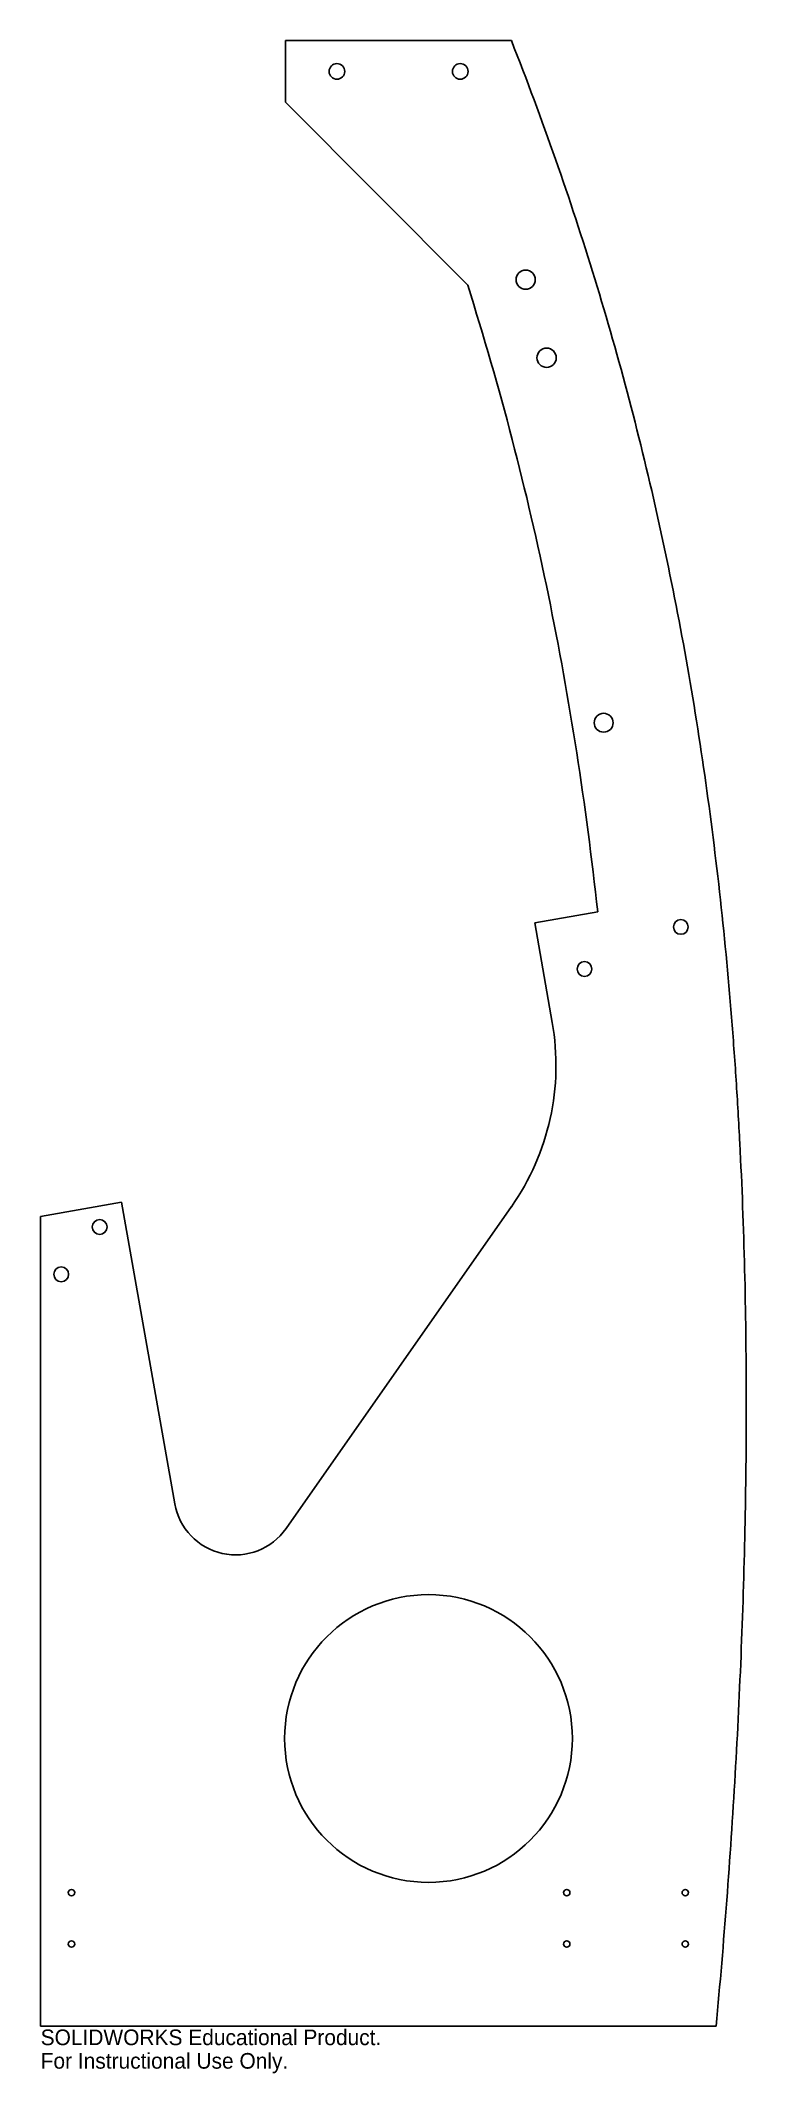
# Model space of a CAD drawing. Header units: inches. Extents: x 10.8 to 19.3, y 105.1 to 129.8.
import ezdxf

# ---------------------------------------------------------------- set-up
doc = ezdxf.new("R2010")
doc.units = ezdxf.units.IN
doc.header["$MEASUREMENT"] = 0
doc.styles.add('SLDTEXTSTYLE0', font='Arail.ttf')

msp = doc.modelspace()

# ---------------------------------------------------------------- linework, layer by layer
at = {"color": 1, "linetype": 'Continuous', "lineweight": 25}
for p, q in [((13.729, 129.055), (13.73, 129.805)), ((13.73, 129.805), (16.476, 129.805)), ((15.945, 126.829), (13.729, 129.055)), ((16.76, 119.073), (17.527, 119.208)), ((16.973, 117.862), (16.76, 119.073)), ((10.75, 115.5), (11.735, 115.674)), ((10.75, 105.65), (10.75, 115.5)), ((11.735, 115.674), (12.382, 112.004)), ((13.735, 111.704), (16.476, 115.62)), ((18.967, 105.65), (10.75, 105.65))]:
    msp.add_line(p, q, dxfattribs=at)
for centre, radius in [((14.354, 129.43), 0.095), ((15.854, 129.43), 0.095), ((16.65, 126.897), 0.117), ((16.905, 125.947), 0.117), ((17.599, 121.507), 0.115), ((18.538, 119.023), 0.09), ((17.366, 118.511), 0.09), ((11.468, 115.373), 0.09), ((11, 114.797), 0.09), ((15.468, 109.15), 1.75), ((11.125, 107.275), 0.039), ((17.15, 107.275), 0.0391), ((18.592, 107.275), 0.0391), ((11.125, 106.65), 0.0391), ((17.15, 106.65), 0.0391), ((18.592, 106.65), 0.039)]:
    msp.add_circle(centre, radius, dxfattribs=at)
for centre, radius, start, end in [((14.019, 117.34), 3, 325.006, 10.006), ((13.121, 112.134), 0.75, 190.006, 325.006)]:
    msp.add_arc(centre, radius, start, end, dxfattribs=at)
for points, knots in [([(16.476, 129.805), (16.665, 129.326), (16.845, 128.845), (17.183, 127.879), (17.342, 127.394), (17.79, 125.933), (18.048, 124.95), (18.487, 122.968), (18.668, 121.969), (18.961, 119.957), (19.073, 118.944), (19.175, 117.67), (19.194, 117.414), (19.227, 116.903), (19.242, 116.647), (19.282, 115.878), (19.301, 115.366), (19.327, 114.342), (19.333, 113.83), (19.335, 112.806), (19.33, 112.294), (19.299, 110.76), (19.258, 109.737), (19.14, 107.693), (19.062, 106.671), (18.967, 105.65)], [0, 0, 0, 0, 0.0625, 0.0625, 0.125, 0.125, 0.25, 0.25, 0.375, 0.375, 0.5, 0.5, 0.53125, 0.53125, 0.5625, 0.5625, 0.625, 0.625, 0.6875, 0.6875, 0.75, 0.75, 0.875, 0.875, 1, 1, 1, 1]), ([(17.527, 119.208), (17.455, 119.856), (17.371, 120.501), (17.171, 121.784), (17.057, 122.423), (16.796, 123.694), (16.649, 124.326), (16.322, 125.583), (16.142, 126.208), (15.945, 126.829)], [0, 0, 0, 0, 0.25, 0.25, 0.5, 0.5, 0.75, 0.75, 1, 1, 1, 1])]:
    msp.add_open_spline(points, degree=3, knots=knots, dxfattribs=at)

# ---------------------------------------------------------------- texts
at = {"color": 7, "linetype": 'Continuous', "char_height": 0.1903, "attachment_point": 1, "style": 'SLDTEXTSTYLE0'}
for s, insert in [('SOLIDWORKS Educational Product.', (10.75, 105.61)), ('For Instructional Use Only.', (10.75, 105.324))]:
    msp.add_mtext(s, dxfattribs=dict(at, insert=insert))

doc.saveas('drawing.dxf')
